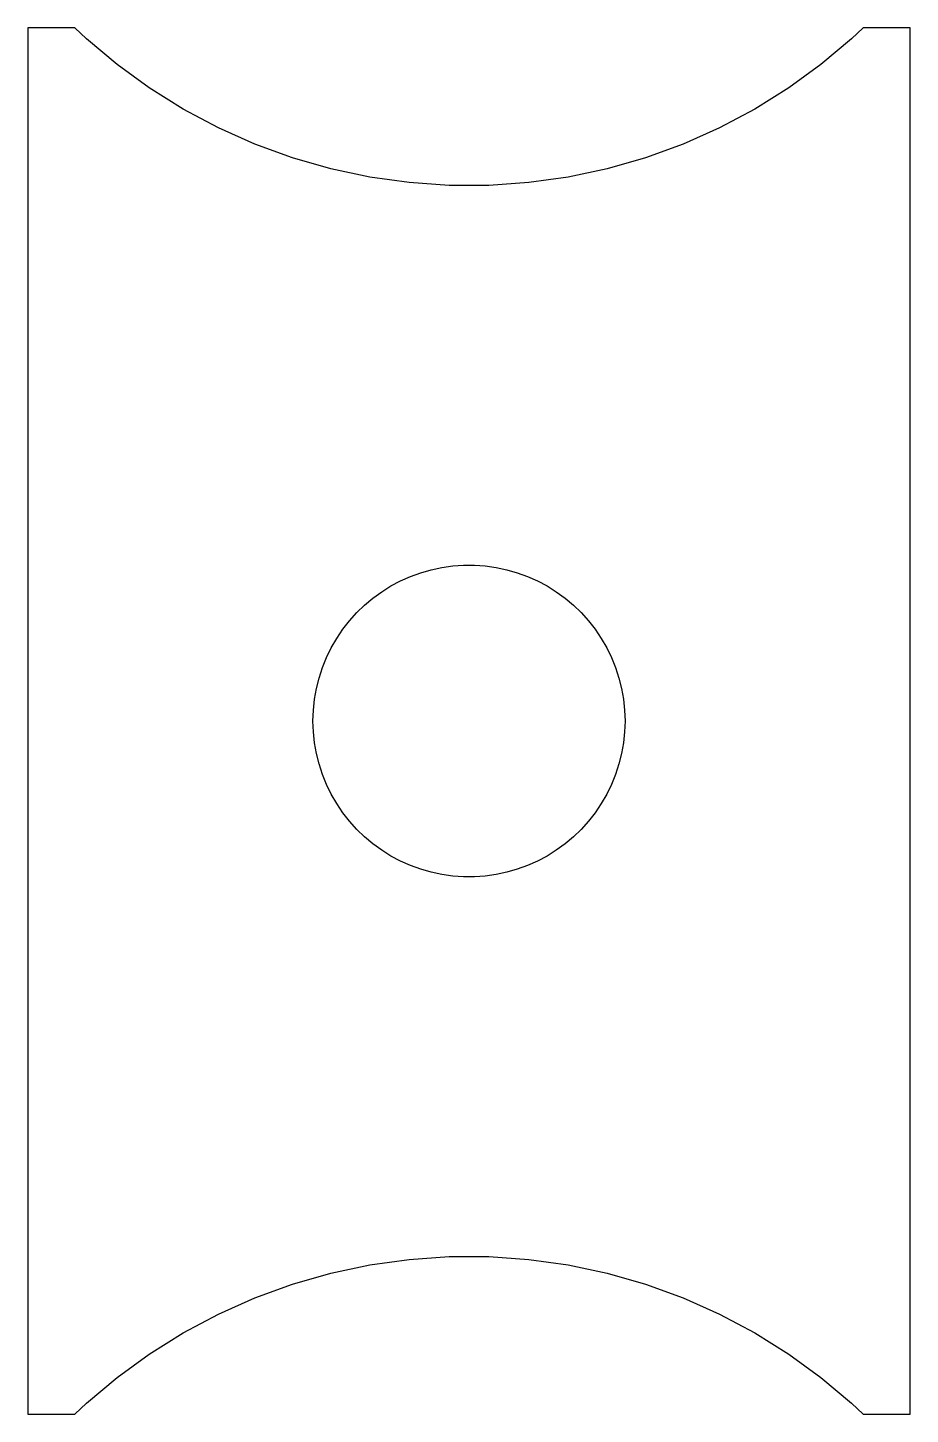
# Model space of a CAD drawing. Header units: metres. Extents: x -8.8 to 8.8, y -13.8 to 13.8.
import ezdxf

# ---------------------------------------------------------------- set-up
doc = ezdxf.new("R2010")
doc.units = ezdxf.units.M

msp = doc.modelspace()

# ---------------------------------------------------------------- linework, layer by layer
for p, q in [((-7.83134, 13.78), (-8.768, 13.78)), ((-8.768, 13.78), (-8.768, -13.78)), ((-7.60132, 13.5579), (-7.83134, 13.78)), ((-6.99391, 13.0482), (-7.60132, 13.5579)), ((7.60132, 13.5579), (6.99391, 13.0482)), ((7.83134, 13.78), (7.60132, 13.5579)), ((8.768, 13.78), (7.83134, 13.78)), ((8.768, -13.78), (8.768, 13.78)), ((-6.35243, 12.5821), (-6.99391, 13.0482)), ((6.99391, 13.0482), (6.35243, 12.5821)), ((-5.68, 12.162), (-6.35243, 12.5821)), ((6.35243, 12.5821), (5.68, 12.162)), ((-4.9799, 11.7897), (-5.68, 12.162)), ((5.68, 12.162), (4.9799, 11.7897)), ((-4.25553, 11.4672), (-4.9799, 11.7897)), ((4.9799, 11.7897), (4.25553, 11.4672)), ((-3.51043, 11.196), (-4.25553, 11.4672)), ((4.25553, 11.4672), (3.51043, 11.196)), ((-2.74823, 10.9774), (-3.51043, 11.196)), ((3.51043, 11.196), (2.74823, 10.9774)), ((-1.97264, 10.8126), (-2.74823, 10.9774)), ((-1.18744, 10.7022), (-1.97264, 10.8126)), ((1.97264, 10.8126), (1.18744, 10.7022)), ((2.74823, 10.9774), (1.97264, 10.8126)), ((-0.396458, 10.6469), (-1.18744, 10.7022)), ((0.396458, 10.6469), (-0.396458, 10.6469)), ((1.18744, 10.7022), (0.396458, 10.6469)), ((-0.749957, 3.00792), (-0.538309, 3.0529)), ((-0.538309, 3.0529), (-0.324038, 3.08302)), ((-0.324038, 3.08302), (-0.108188, 3.09811)), ((-0.108188, 3.09811), (0.108188, 3.09811)), ((0.108188, 3.09811), (0.324038, 3.08302)), ((0.324038, 3.08302), (0.538309, 3.0529)), ((0.538309, 3.0529), (0.749957, 3.00792)), ((-1.55, 2.68468), (-1.35895, 2.78626)), ((-1.35895, 2.78626), (-1.16128, 2.87427)), ((-1.16128, 2.87427), (-0.957952, 2.94827)), ((-0.957952, 2.94827), (-0.749957, 3.00792)), ((0.749957, 3.00792), (0.957952, 2.94827)), ((0.957952, 2.94827), (1.16128, 2.87427)), ((1.16128, 2.87427), (1.35895, 2.78626)), ((1.35895, 2.78626), (1.55, 2.68468)), ((-1.90855, 2.44283), (-1.7335, 2.57002)), ((-1.7335, 2.57002), (-1.55, 2.68468)), ((1.55, 2.68468), (1.7335, 2.57002)), ((1.7335, 2.57002), (1.90855, 2.44283)), ((-2.22995, 2.15344), (-2.0743, 2.30375)), ((-2.0743, 2.30375), (-1.90855, 2.44283)), ((1.90855, 2.44283), (2.0743, 2.30375)), ((2.0743, 2.30375), (2.22995, 2.15344)), ((-2.50795, 1.82213), (-2.37474, 1.99264)), ((-2.37474, 1.99264), (-2.22995, 2.15344)), ((2.22995, 2.15344), (2.37474, 1.99264)), ((2.37474, 1.99264), (2.50795, 1.82213)), ((-2.62895, 1.64275), (-2.50795, 1.82213)), ((2.50795, 1.82213), (2.62895, 1.64275)), ((-2.83199, 1.26088), (-2.73714, 1.45536)), ((-2.73714, 1.45536), (-2.62895, 1.64275)), ((2.62895, 1.64275), (2.73714, 1.45536)), ((2.73714, 1.45536), (2.83199, 1.26088)), ((-2.91305, 1.06026), (-2.83199, 1.26088)), ((2.83199, 1.26088), (2.91305, 1.06026)), ((-3.03226, 0.644526), (-2.97991, 0.854475)), ((-2.97991, 0.854475), (-2.91305, 1.06026)), ((2.91305, 1.06026), (2.97991, 0.854475)), ((2.97991, 0.854475), (3.03226, 0.644526)), ((-3.06983, 0.431437), (-3.03226, 0.644526)), ((3.03226, 0.644526), (3.06983, 0.431437)), ((-3.09245, 0.216245), (-3.06983, 0.431437)), ((3.06983, 0.431437), (3.09245, 0.216245)), ((-3.1, 0), (-3.09245, 0.216245)), ((-3.09245, -0.216245), (-3.1, 0)), ((3.09245, 0.216245), (3.1, 0)), ((3.1, 0), (3.09245, -0.216245)), ((-3.06983, -0.431437), (-3.09245, -0.216245)), ((3.09245, -0.216245), (3.06983, -0.431437)), ((-3.03226, -0.644526), (-3.06983, -0.431437)), ((3.06983, -0.431437), (3.03226, -0.644526)), ((-2.97991, -0.854475), (-3.03226, -0.644526)), ((3.03226, -0.644526), (2.97991, -0.854475)), ((-2.91305, -1.06026), (-2.97991, -0.854475)), ((-2.83199, -1.26088), (-2.91305, -1.06026)), ((2.91305, -1.06026), (2.83199, -1.26088)), ((2.97991, -0.854475), (2.91305, -1.06026)), ((-2.73714, -1.45536), (-2.83199, -1.26088)), ((2.83199, -1.26088), (2.73714, -1.45536)), ((-2.62895, -1.64275), (-2.73714, -1.45536)), ((-2.50795, -1.82213), (-2.62895, -1.64275)), ((2.62895, -1.64275), (2.50795, -1.82213)), ((2.73714, -1.45536), (2.62895, -1.64275)), ((-2.37474, -1.99264), (-2.50795, -1.82213)), ((2.50795, -1.82213), (2.37474, -1.99264)), ((-2.22995, -2.15344), (-2.37474, -1.99264)), ((-2.0743, -2.30375), (-2.22995, -2.15344)), ((2.22995, -2.15344), (2.0743, -2.30375)), ((2.37474, -1.99264), (2.22995, -2.15344)), ((-1.90855, -2.44283), (-2.0743, -2.30375)), ((-1.7335, -2.57002), (-1.90855, -2.44283)), ((1.90855, -2.44283), (1.7335, -2.57002)), ((2.0743, -2.30375), (1.90855, -2.44283)), ((-1.55, -2.68468), (-1.7335, -2.57002)), ((-1.35895, -2.78626), (-1.55, -2.68468)), ((1.55, -2.68468), (1.35895, -2.78626)), ((1.7335, -2.57002), (1.55, -2.68468)), ((-1.16128, -2.87427), (-1.35895, -2.78626)), ((-0.957952, -2.94827), (-1.16128, -2.87427)), ((-0.749957, -3.00792), (-0.957952, -2.94827)), ((-0.538309, -3.0529), (-0.749957, -3.00792)), ((0.749957, -3.00792), (0.538309, -3.0529)), ((0.957952, -2.94827), (0.749957, -3.00792)), ((1.16128, -2.87427), (0.957952, -2.94827)), ((1.35895, -2.78626), (1.16128, -2.87427)), ((-0.324038, -3.08302), (-0.538309, -3.0529)), ((-0.108188, -3.09811), (-0.324038, -3.08302)), ((0.108188, -3.09811), (-0.108188, -3.09811)), ((0.324038, -3.08302), (0.108188, -3.09811)), ((0.538309, -3.0529), (0.324038, -3.08302)), ((-1.97264, -10.8126), (-1.18744, -10.7022)), ((-1.18744, -10.7022), (-0.396458, -10.6469)), ((-0.396458, -10.6469), (0.396458, -10.6469)), ((0.396458, -10.6469), (1.18744, -10.7022)), ((1.18744, -10.7022), (1.97264, -10.8126)), ((-3.51043, -11.196), (-2.74823, -10.9774)), ((-2.74823, -10.9774), (-1.97264, -10.8126)), ((1.97264, -10.8126), (2.74823, -10.9774)), ((2.74823, -10.9774), (3.51043, -11.196)), ((-4.25553, -11.4672), (-3.51043, -11.196)), ((3.51043, -11.196), (4.25553, -11.4672)), ((-4.9799, -11.7897), (-4.25553, -11.4672)), ((4.25553, -11.4672), (4.9799, -11.7897)), ((-5.68, -12.162), (-4.9799, -11.7897)), ((4.9799, -11.7897), (5.68, -12.162)), ((-6.35243, -12.5821), (-5.68, -12.162)), ((5.68, -12.162), (6.35243, -12.5821)), ((-6.99391, -13.0482), (-6.35243, -12.5821)), ((6.35243, -12.5821), (6.99391, -13.0482)), ((-7.60132, -13.5579), (-6.99391, -13.0482)), ((6.99391, -13.0482), (7.60132, -13.5579)), ((-8.768, -13.78), (-7.83134, -13.78)), ((-7.83134, -13.78), (-7.60132, -13.5579)), ((7.60132, -13.5579), (7.83134, -13.78)), ((7.83134, -13.78), (8.768, -13.78))]:
    msp.add_line(p, q)

doc.saveas('drawing.dxf')
